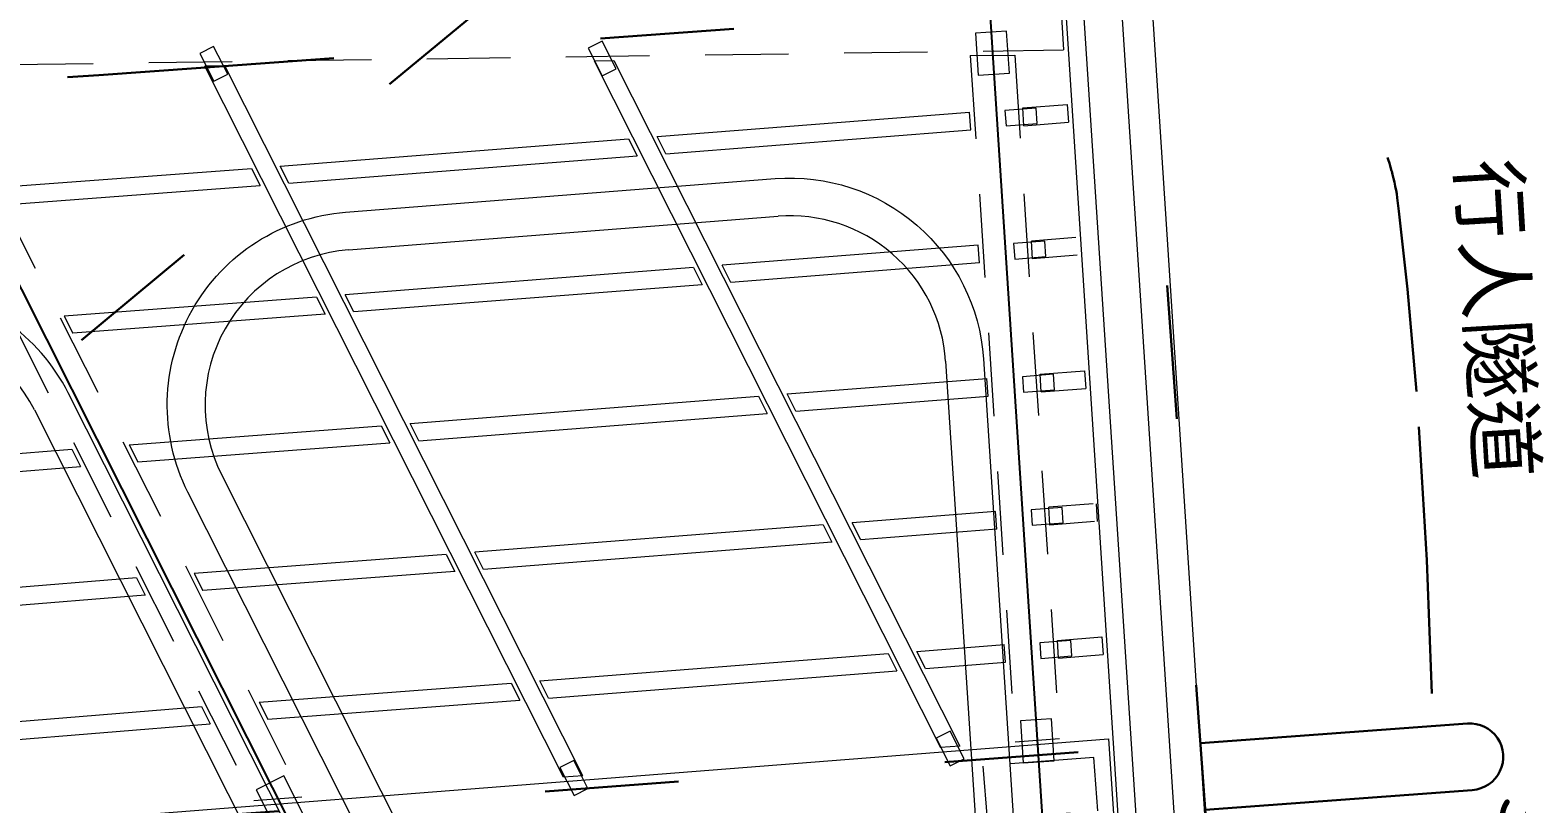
# Model space of a CAD drawing. Header units: millimetres. Extents: x 833750 to 836188, y 817400 to 818701.
# Drawn here: x 835305.36 to 835338.77, y 818222.19 to 818239.59 of the extents above; entities that cross this region are included whole.
import ezdxf

# ---------------------------------------------------------------- set-up
doc = ezdxf.new("R2010")
doc.units = ezdxf.units.MM
doc.linetypes.add('5', pattern=[9.008721600000001, 3.0029072, -6.0058144])
doc.linetypes.add('DGN Style 2', pattern=[3.12506361844349, 1.875038171066094, -1.250025447377396])
for name, color, linetype, lineweight in [('01-basemap', 8, 'Continuous', 9), ('01-section mark', 7, 'Continuous', 25), ('design2_beam', 8, 'Continuous', 0), ('design3_cover', 8, 'Continuous', 0), ('design4_col', 8, 'Continuous', 0)]:
    doc.layers.add(name, color=color, linetype=linetype, lineweight=lineweight)
doc.styles.add('HK_ENG_11', font='HK_ENG.ttf')
doc.styles.add('SMO_Hei_W3', font='smo_hei_w3.ttf')

msp = doc.modelspace()

# ---------------------------------------------------------------- linework, layer by layer
at = {"layer": '01-basemap', "linetype": '5', "lineweight": 30, "flags": 128}
for points in [[(835329.6145300008, 818251.8071500026), (835288.3672600007, 818217.5097000021), (835268.232760001, 818200.7677000016), (835268.2321200008, 818200.7671600021)], [(835329.6145300008, 818251.8071500026), (835332.234906383, 818215.82068678)], [(835336.3287000004, 818233.7590000015), (835336.2305000005, 818234.6362000015), (835336.1327000009, 818235.5099000018), (835336.0989000006, 818235.811900001), (835336.0852000006, 818235.8994000014), (835336.0701000011, 818235.9867000021), (835336.0544000007, 818236.0686000027), (835336.0534000006, 818236.0736000016), (835336.0352000007, 818236.1603000015), (835336.0155000007, 818236.2467000019), (835335.9943000004, 818236.3326000012), (835335.9727000007, 818236.4141000025), (835335.9716000007, 818236.4182000011), (835335.9474000009, 818236.5034000017), (835335.9217000008, 818236.588200001), (835335.8945000004, 818236.6725000013), (835335.8659000006, 818236.7563000023), (835335.8358000005, 818236.8396000024), (835335.8043000009, 818236.9224000014), (835335.7713000011, 818237.0046000015), (835335.7369000008, 818237.0862000026), (835335.7011000011, 818237.167200001), (835335.6638000011, 818237.2475000024), (835335.6252000006, 818237.3272000011), (835335.5852000006, 818237.4063000027), (835335.543800001, 818237.484600002), (835335.5011000009, 818237.5621000025), (835335.4570000004, 818237.6389000025), (835335.4116000012, 818237.7150000017), (835335.3648000006, 818237.7902000025), (835335.3168000011, 818237.8646000009), (835335.2674000012, 818237.9381000027), (835335.2168000005, 818238.0108000021), (835335.1649000011, 818238.0826000012), (835335.111800001, 818238.153400002), (835335.057500001, 818238.2234000023), (835335.0019000005, 818238.2923000026), (835334.9451000011, 818238.3603000026), (835334.8872000007, 818238.4273000024), (835334.8281000005, 818238.4933000021), (835334.7679000013, 818238.5582000017), (835334.7065000013, 818238.6221000012), (835334.6440000013, 818238.6848000027), (835334.5805000011, 818238.7465000022), (835334.5159000009, 818238.8071000017), (835334.4502000008, 818238.8665000014), (835334.3835000005, 818238.9248000011), (835334.3158000009, 818238.981900001), (835334.2471000012, 818239.037800001), (835334.1775000012, 818239.0925000012), (835334.106900001, 818239.1460000016), (835334.0353000006, 818239.1982000023), (835333.9629000006, 818239.2492000014), (835333.8896000013, 818239.2989000026), (835333.8155000005, 818239.3473000024), (835333.7405000012, 818239.3944000024), (835333.6647000005, 818239.440200001), (835333.5881000012, 818239.4847000018), (835333.5107000005, 818239.5278000012), (835333.4326000009, 818239.569600001), (835333.3538000006, 818239.6100000013), (835333.2743000006, 818239.6490000021), (835333.1941000009, 818239.6867000014), (835333.1133000012, 818239.7229000013), (835333.0319000008, 818239.7577000018), (835332.9499000004, 818239.791100001), (835332.8672000011, 818239.8230000027), (835332.7841000007, 818239.8535000011), (835332.7004000004, 818239.882600002), (835332.6163000008, 818239.9101000018), (835332.5316000013, 818239.936300002), (835332.4466000004, 818239.9609000012), (835332.3611000013, 818239.9840000011), (835332.275200001, 818240.0057000015), (835332.1890000012, 818240.0258000027), (835332.1024000011, 818240.044400001), (835332.0155000007, 818240.0615000017), (835331.9283000007, 818240.0771000013), (835331.8409000011, 818240.0912000015), (835331.7532000011, 818240.1038000025), (835331.6653000005, 818240.1148000024), (835331.5772000011, 818240.1242000014), (835331.489000001, 818240.1322000027), (835331.400700001, 818240.1386000011), (835331.3123000013, 818240.1434000023), (835331.2238000007, 818240.1467000023), (835331.1352000004, 818240.148500001), (835331.0467000008, 818240.1487000026), (835330.9581000004, 818240.1474000011), (835330.8696000008, 818240.1445000023), (835330.7068000007, 818240.1352000013), (835326.9250000007, 818239.9234000016), (835326.7661000006, 818239.9145000018), (835326.7135100011, 818240.7597000021), (835326.710620001, 818240.8061200026)], [(835309.2046200009, 818238.7332900017), (835323.7989000008, 818239.804010002)], [(835336.3287000004, 818233.7590000015), (835336.5327000013, 818231.4515000023)], [(835336.7614300009, 818227.6630700026), (835336.5327000013, 818231.4515000023)], [(835336.7614300009, 818227.6630700026), (835337.1051600007, 818218.6271600015)], [(835281.0114000011, 818219.8087000027), (835331.672410001, 818223.544400001)]]:
    msp.add_lwpolyline(points, dxfattribs=at)
msp.add_lwpolyline([(835309.2046200009, 818238.7332900017, -0.0114882332604765), (835290.8498300007, 818237.8031800017), (835289.1794700008, 818237.7604600023)], format="xyb", dxfattribs=at)
at = {"layer": '01-basemap', "linetype": 'Continuous', "lineweight": 30, "flags": 128}
for points in [[(835331.672410001, 818223.544400001), (835337.6746000005, 818223.9870000016)], [(835331.7813500008, 818222.0484100021), (835337.7849000013, 818222.4911000021)]]:
    msp.add_lwpolyline(points, dxfattribs=at)
at = {"layer": '01-basemap', "linetype": 'Continuous', "lineweight": 30}
msp.add_arc((835337.7309779242, 818223.2391219813), 0.7500000023084361, 274.1198366471864, 94.31102260731504, dxfattribs=at)
at = {"layer": '01-section mark'}
for p, q in [((835326.075202119, 818253.2517500012), (835330.3530403521, 818187.5783299201)), ((835297.463122359, 818249.0320675469), (835325.8205425319, 818192.7779290011))]:
    msp.add_line(p, q, dxfattribs=at)
at = {"layer": 'design2_beam'}
for p, q in [((835327.9073270935, 818251.3101063019), (835330.9475573952, 818204.6364568447)), ((835328.3064859947, 818251.3360326759), (835331.3497608406, 818204.6156433488)), ((835309.7447954487, 818238.7763205254), (835309.2999544346, 818238.7701560471)), ((835318.0476239513, 818238.8913787202), (835325.8344977646, 818223.4441386075)), ((835318.4924649659, 818238.8975431984), (835326.2654229706, 818223.4779086235)), ((835327.6808620876, 818237.8323676864), (835328.6799288567, 818237.9106608566)), ((835328.6799288567, 818237.910660857), (835328.7059312264, 818237.5114721908)), ((835319.465924833, 818237.1885934154), (835326.4844263627, 818237.7386074406)), ((835326.5104287319, 818237.3394187748), (835326.4844263627, 818237.738607441)), ((835327.706864457, 818237.4331790208), (835327.6808620873, 818237.8323676864)), ((835319.6604946762, 818236.8026147594), (835326.5104287319, 818237.3394187748)), ((835327.706864457, 818237.4331790208), (835328.7059312264, 818237.5114721908)), ((835310.9919056572, 818236.5245158516), (835318.8195370244, 818237.1379383919)), ((835318.8195370244, 818237.1379383919), (835319.0141068676, 818236.7519597359)), ((835319.6604946762, 818236.8026147594), (835319.465924833, 818237.1885934154)), ((835311.1864755005, 818236.138537196), (835319.0141068676, 818236.7519597359)), ((835304.6804375737, 818236.0476207004), (835310.3455178486, 818236.4738608281)), ((835310.345517849, 818236.4738608284), (835310.5400876923, 818236.0878821724)), ((835311.1864755005, 818236.138537196), (835310.9919056572, 818236.5245158516)), ((835304.8750074166, 818235.6616420444), (835310.5400876923, 818236.0878821724)), ((835328.8749466279, 818234.9167458622), (835327.8758798584, 818234.838452692)), ((835326.6794441338, 818234.7446924462), (835320.925198658, 818234.2937534954)), ((835326.7054465031, 818234.3455037804), (835326.6794441338, 818234.7446924462)), ((835327.9018822281, 818234.4392640259), (835327.8758798584, 818234.838452692)), ((835320.2788108494, 818234.2430984719), (835312.4511794823, 818233.6296759315)), ((835320.2788108498, 818234.2430984719), (835320.4733806931, 818233.8571198159)), ((835321.1197685013, 818233.9077748394), (835320.925198658, 818234.2937534954)), ((835326.7054465031, 818234.3455037804), (835321.1197685013, 818233.9077748394)), ((835328.9009489975, 818234.5175571961), (835327.9018822281, 818234.4392640259)), ((835311.804791674, 818233.579020908), (835306.1397113987, 818233.1527807805)), ((835311.804791674, 818233.579020908), (835311.9993615174, 818233.193042252)), ((835312.6457493256, 818233.2436972755), (835312.4511794823, 818233.6296759315)), ((835320.4733806927, 818233.8571198159), (835312.6457493256, 818233.243697276)), ((835306.1397113987, 818233.1527807805), (835306.334281242, 818232.7668021244)), ((835311.9993615174, 818233.193042252), (835306.3342812416, 818232.7668021248)), ((835328.0708976296, 818231.8445376976), (835329.069964399, 818231.9228308678)), ((835329.069964399, 818231.9228308678), (835329.0959667687, 818231.5236422017)), ((835322.3844724831, 818231.398913575), (835326.8744619045, 818231.7507774513)), ((835326.9004642742, 818231.3515887855), (835326.874461905, 818231.7507774518)), ((835328.0968999993, 818231.4453490315), (835328.0708976296, 818231.8445376976)), ((835313.9104533073, 818230.7348360115), (835321.7380846748, 818231.3482585518)), ((835321.7380846748, 818231.3482585518), (835321.9326545182, 818230.9622798958)), ((835322.5790423264, 818231.0129349193), (835322.3844724831, 818231.398913575)), ((835322.5790423264, 818231.012934919), (835326.9004642742, 818231.3515887855)), ((835328.0968999993, 818231.4453490315), (835329.0959667687, 818231.5236422017)), ((835314.105023151, 818230.3488573555), (835321.9326545182, 818230.9622798958)), ((835307.5989852238, 818230.2579408603), (835313.2640654992, 818230.684180988)), ((835313.2640654992, 818230.684180988), (835313.4586353424, 818230.298202332)), ((835314.1050231507, 818230.3488573555), (835313.9104533073, 818230.7348360115)), ((835307.5989852238, 818230.2579408603), (835307.7935550675, 818229.871962204)), ((835307.7935550675, 818229.8719622043), (835313.4586353424, 818230.298202332)), ((835299.5544678803, 818229.609810492), (835306.3062096066, 818230.1566308133)), ((835306.3062096066, 818230.1566308133), (835306.5007794498, 818229.7706521573)), ((835299.7490377235, 818229.223831836), (835306.5007794503, 818229.7706521573)), ((835329.2649821702, 818228.9289158734), (835328.2659154007, 818228.8506227029)), ((835329.3277985981, 818228.9276065419), (835329.3538009678, 818228.5284178758)), ((835327.0694796757, 818228.7568624573), (835323.8437463081, 818228.504073655)), ((835327.0954820454, 818228.3576737911), (835327.0694796761, 818228.7568624573)), ((835328.2919177704, 818228.4514340371), (835328.2659154007, 818228.8506227032)), ((835323.1973585, 818228.4534186318), (835315.3697271328, 818227.8399960914)), ((835323.1973585, 818228.4534186313), (835323.3919283432, 818228.0674399753)), ((835324.0383161515, 818228.118094999), (835323.8437463081, 818228.504073655)), ((835327.0954820454, 818228.3576737911), (835324.0383161515, 818228.1180949993)), ((835329.2909845398, 818228.5297272073), (835328.2919177704, 818228.4514340371)), ((835323.3919283432, 818228.0674399758), (835315.5642969761, 818227.4540174354)), ((835314.7233393242, 818227.7893410679), (835309.0582590488, 818227.3631009404)), ((835314.7233393242, 818227.7893410679), (835314.9179091675, 818227.4033624119)), ((835315.5642969761, 818227.4540174354), (835315.3697271328, 818227.8399960914)), ((835307.765483432, 818227.2617908932), (835301.0137417057, 818226.7149705719)), ((835307.7654834316, 818227.2617908932), (835307.960053275, 818226.8758122376)), ((835309.0582590488, 818227.3631009404), (835309.2528288922, 818226.9771222847)), ((835314.9179091675, 818227.4033624119), (835309.2528288922, 818226.9771222847)), ((835307.960053275, 818226.8758122376), (835301.208311549, 818226.3289919159)), ((835328.4609331719, 818225.8567077084), (835329.4599999413, 818225.935000879)), ((835329.4599999413, 818225.935000879), (835329.486002311, 818225.5358122127)), ((835316.8290009579, 818224.9451561715), (835324.656632325, 818225.5585787114)), ((835324.656632325, 818225.5585787114), (835324.8512021683, 818225.1726000553)), ((835325.3030201336, 818225.6092337349), (835327.2644974468, 818225.7629474625)), ((835325.4975899769, 818225.2232550789), (835325.3030201336, 818225.6092337349)), ((835327.2904998162, 818225.3637587967), (835327.2644974468, 818225.7629474625)), ((835328.4869355416, 818225.4575190422), (835328.4609331719, 818225.8567077084)), ((835325.4975899769, 818225.2232550789), (835327.2904998162, 818225.3637587967)), ((835328.4869355416, 818225.4575190422), (835329.486002311, 818225.5358122127)), ((835310.5175328739, 818224.4682610203), (835316.1826131493, 818224.8945011479)), ((835316.1826131496, 818224.8945011479), (835316.377182993, 818224.5085224919)), ((835317.0235708012, 818224.5591775154), (835316.8290009579, 818224.9451561715)), ((835317.0235708012, 818224.5591775154), (835324.8512021683, 818225.1726000553)), ((835302.4730155312, 818223.8201306519), (835309.2247572572, 818224.3669509732)), ((835309.2247572572, 818224.3669509732), (835309.4193271004, 818223.9809723172)), ((835310.5175328744, 818224.4682610203), (835310.7121027176, 818224.0822823643)), ((835310.7121027176, 818224.0822823643), (835316.377182993, 818224.5085224919)), ((835302.6675853744, 818223.4341519959), (835309.4193271007, 818223.9809723172)), ((835329.6095135659, 818223.63966605), (835329.7265242287, 818221.8433170533)), ((835326.2654229706, 818223.4779086235), (835325.8344977646, 818223.4441386078)), ((835317.7914037949, 818222.8138310597), (835317.3604785893, 818222.7800610439))]:
    msp.add_line(p, q, dxfattribs=at)
at = {"layer": 'design2_beam', "linetype": 'DGN Style 2'}
for p, q in [((835328.5349215744, 818240.1368142712), (835328.6000071235, 818239.1376201942)), ((835302.1224891033, 818238.6782569188), (835310.4026226967, 818222.2525108696)), ((835303.2345916394, 818238.6936681141), (835311.4799357109, 818222.3369359085))]:
    msp.add_line(p, q, dxfattribs=at)
at = {"layer": 'design2_beam', "linetype": 'Continuous'}
for points in [[(835317.9140744535, 818239.1776436553), (835318.2291699453, 818238.5525717946), (835318.5417058757, 818238.7101195406), (835318.226610384, 818239.3351914012)], [(835326.6191361146, 818239.516678245), (835326.6808863942, 818238.5686872627), (835327.3794060657, 818238.6141874689), (835327.3176557858, 818239.5621784513)], [(835309.1835269349, 818239.0566582539), (835309.4986224268, 818238.4315863932), (835309.8111583571, 818238.5891341391), (835309.4960628652, 818239.2142059997)], [(835327.3087537674, 818237.427057206), (835328.0066141702, 818237.4817459458), (835327.9792698004, 818237.8306761471), (835327.2814093975, 818237.7759874074)], [(835327.5037715385, 818234.4331422115), (835328.2016319413, 818234.4878309513), (835328.1742875713, 818234.8367611527), (835327.4764271686, 818234.782072413)], [(835327.6987893096, 818231.4392272171), (835328.3966497123, 818231.4939159569), (835328.3693053426, 818231.8428461582), (835327.6714449397, 818231.7881574186)], [(835327.8938070808, 818228.4453122226), (835328.5916674836, 818228.5000009624), (835328.5643231136, 818228.8489311637), (835327.8664627109, 818228.7942424241)], [(835328.0888248518, 818225.451397228), (835328.7866852547, 818225.5060859679), (835328.7593408847, 818225.8550161691), (835328.061480482, 818225.8003274295)], [(835327.6267547911, 818224.0477050996), (835327.6885050707, 818223.0997141171), (835328.3870247422, 818223.1452143233), (835328.3252744623, 818224.0932053057)], [(835325.7376326711, 818223.6576307183), (835326.0527281628, 818223.0325588577), (835326.3652640933, 818223.1901066035), (835326.0501686014, 818223.8151784643)], [(835317.2801998723, 818222.9948529678), (835317.5952953642, 818222.3697811071), (835317.9078312945, 818222.5273288529), (835317.5927358026, 818223.1524007136)], [(835310.4482446365, 818222.4952404915), (835310.8758742306, 818221.6469286795), (835311.500946092, 818221.9620241701), (835311.0733164978, 818222.810335982)]]:
    msp.add_lwpolyline(points, close=True, dxfattribs=at)
at = {"layer": 'design2_beam', "linetype": 'DGN Style 2'}
for points in [[(835223.6718469487, 818237.68355611), (835328.6000071235, 818239.1376201942)], [(835326.5019176301, 818239.008535876), (835327.5031331055, 818239.0224104301)], [(835326.5019176301, 818239.008535876), (835327.507213456, 818223.575223154)], [(835327.5031331055, 818239.0224104301), (835328.5042432271, 818223.6533566925)], [(835327.507213456, 818223.575223154), (835328.5042432271, 818223.6533566925)], [(835310.4026226959, 818222.2525108696), (835311.4799357106, 818222.3369359085)]]:
    msp.add_lwpolyline(points, dxfattribs=at)
at = {"layer": 'design2_beam'}
for points in [[(835317.3604785893, 818222.7800610439), (835309.2999544343, 818238.7701560471)], [(835317.7914037949, 818222.8138310597), (835309.7447954487, 818238.7763205254)], [(835318.0476239513, 818238.8913787202), (835318.4924649659, 818238.8975431984)], [(835260.4200496308, 818218.2175434785), (835329.6095135659, 818223.63966605)]]:
    msp.add_lwpolyline(points, dxfattribs=at)
at = {"layer": 'design3_cover'}
for p, q in [((835312.5293270836, 818234.6388660092), (835322.1815715779, 818235.3952767365)), ((835325.94763461, 818232.1333492367), (835327.4365298855, 818209.2758124248)), ((835305.4670064467, 818231.0397878891), (835314.4839524929, 818213.1523873745)), ((835309.6774250256, 818229.5741554379), (835320.8185700539, 818207.4728672265))]:
    msp.add_line(p, q, dxfattribs=at)
at = {"layer": 'design3_cover', "flags": 128}
for points in [[(835246.3429500222, 818231.5495326481), (835230.1687539589, 818230.4993593529, -0.4142135624921505), (835222.1985695072, 818237.4976562775), (835221.9581893261, 818241.1998606686), (835224.951885601, 818241.3942381741), (835224.9603086266, 818241.2645113354), (835258.1646847519, 818243.4204360557), (835259.6701659332, 818240.3726211692), (835289.9923639446, 818243.2387680764), (835289.9839103036, 818243.36854847), (835303.9892675377, 818244.6923776764), (835304.2305289643, 818240.976600805), (835313.2116177891, 818241.5597333176), (835312.7645674351, 818248.444958976), (835312.6448195835, 818248.437183876), (835312.4970747749, 818250.7126688183), (835329.8255867127, 818251.8377906051), (835332.8076076838, 818205.9103304787, -0.4435325882100424), (835325.0667951771, 818197.9287766095), (835271.7272713726, 818199.7545677708, -0.2750683854340807), (835265.2730027207, 818203.9013541805), (835253.5397342539, 818227.4141156602, 0.3018938128306856), (835246.3429500199, 818231.5495326482)], [(835222.8771406627, 818237.541715178, 0.4142135624567565), (835230.1246950573, 818231.1779305082), (835230.1246884144, 818231.1779300766), (835246.2988911188, 818232.2281038037, -0.3018938128958257), (835254.1481837924, 818227.7177423423), (835265.8814522566, 818204.2049808628, 0.2750683854319054), (835271.7505338837, 818200.4341697544), (835325.0900576889, 818198.6083785932, 0.4435325882185286), (835332.1290365281, 818205.8662715786), (835329.1683970821, 818251.4644251138), (835312.8377839028, 818250.4040958283), (835313.4241560407, 818241.373112066), (835304.0439077126, 818240.7640625531), (835303.8114597149, 818244.3440998048), (835259.5518525231, 818240.1605463497), (835258.0444704571, 818243.2122095368), (835222.6581420079, 818240.9146129795), (835222.8771434108, 818237.5416728539), (835222.8771406627, 818237.541715178)], [(835308.9184038811, 818229.1915500246, -0.5332238843711792), (835312.4629657674, 818235.486271566), (835322.1151437908, 818236.242677084, -0.4180776251013255), (835326.7958306965, 818232.1886973388), (835328.284733288, 818209.3310481687, -0.8168436743380909), (835320.0595542234, 818207.0902512751), (835308.9184038811, 818229.1915500246)], [(835281.9990420036, 818212.3618297823, 0.6682193316960435), (835285.6453364283, 818205.1985201897), (835311.6984398738, 818207.2402056154, 0.5332265893367066), (835315.2429921915, 818213.5349559807), (835306.2260135559, 818231.4224211453, 0.5357584057754882), (835299.0351186839, 818232.2908577201), (835281.9990420036, 818212.3618297823)]]:
    msp.add_lwpolyline(points, format="xyb", close=True, dxfattribs=at)
at = {"layer": 'design3_cover'}
for centre, start, end in [((835322.4550279499, 818231.9059757157), 3.724778252619544, 94.48110867902902), ((835312.8028172264, 818231.149567635), 94.48166320619343, 206.7512402476558), ((835302.3416471413, 818229.464310434), 26.75243658000235, 139.4749385442465)]:
    msp.add_arc(centre, 3.5, start, end, dxfattribs=at)
at = {"layer": 'design4_col', "linetype": 'DGN Style 2'}
msp.add_lwpolyline([(835326.8772348617, 818221.8313933668), (835329.3695934428, 818222.0267102971), (835329.2758413162, 818223.2230424159), (835326.7834827352, 818223.0277254857)], close=True, dxfattribs=at)

# ---------------------------------------------------------------- texts
at = {"layer": '01-basemap', "style": 'HK_ENG_11', "width": 1.1}
msp.add_text('Subway', height=1.2287250002129, rotation=-87.70650230584197, dxfattribs=at).set_placement((835338.3793447495, 818222.3551709626))
at = {"layer": '01-basemap', "insert": (835338.789989131, 818236.7254800592), "char_height": 1.31999778328463, "width": 12.93160171827169, "attachment_point": 1, "rotation": 273.4317582988946, "style": 'SMO_Hei_W3'}
msp.add_mtext('行人隧道', dxfattribs=at)

doc.saveas('drawing.dxf')
